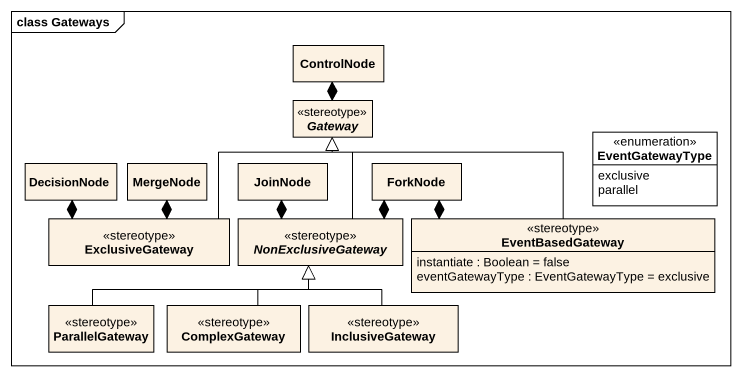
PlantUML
@startuml
mainframe class Gateways
hide circle
hide empty members
class ControlNode
abstract class Gateway <<stereotype>>
enum EventGatewayType #FFFFFF {
  exclusive
  parallel
}
class DecisionNode
class MergeNode
class JoinNode
class ForkNode
class ExclusiveGateway <<stereotype>>
abstract class NonExclusiveGateway <<stereotype>>
class EventBasedGateway <<stereotype>> {
  instantiate : Boolean = false
  eventGatewayType : EventGatewayType = exclusive
}
class ParallelGateway <<stereotype>>
class ComplexGateway <<stereotype>>
class InclusiveGateway <<stereotype>>
Gateway -up-* ControlNode
ExclusiveGateway -up-|> Gateway
ExclusiveGateway -up-* DecisionNode
ExclusiveGateway -up-* MergeNode
NonExclusiveGateway -up-|> Gateway
NonExclusiveGateway -up-* JoinNode
NonExclusiveGateway -up-* ForkNode
EventBasedGateway -left-|> Gateway
EventBasedGateway -left-* ForkNode
ParallelGateway -right-|> NonExclusiveGateway
ComplexGateway -up-|> NonExclusiveGateway
InclusiveGateway -up-|> NonExclusiveGateway
@enduml
